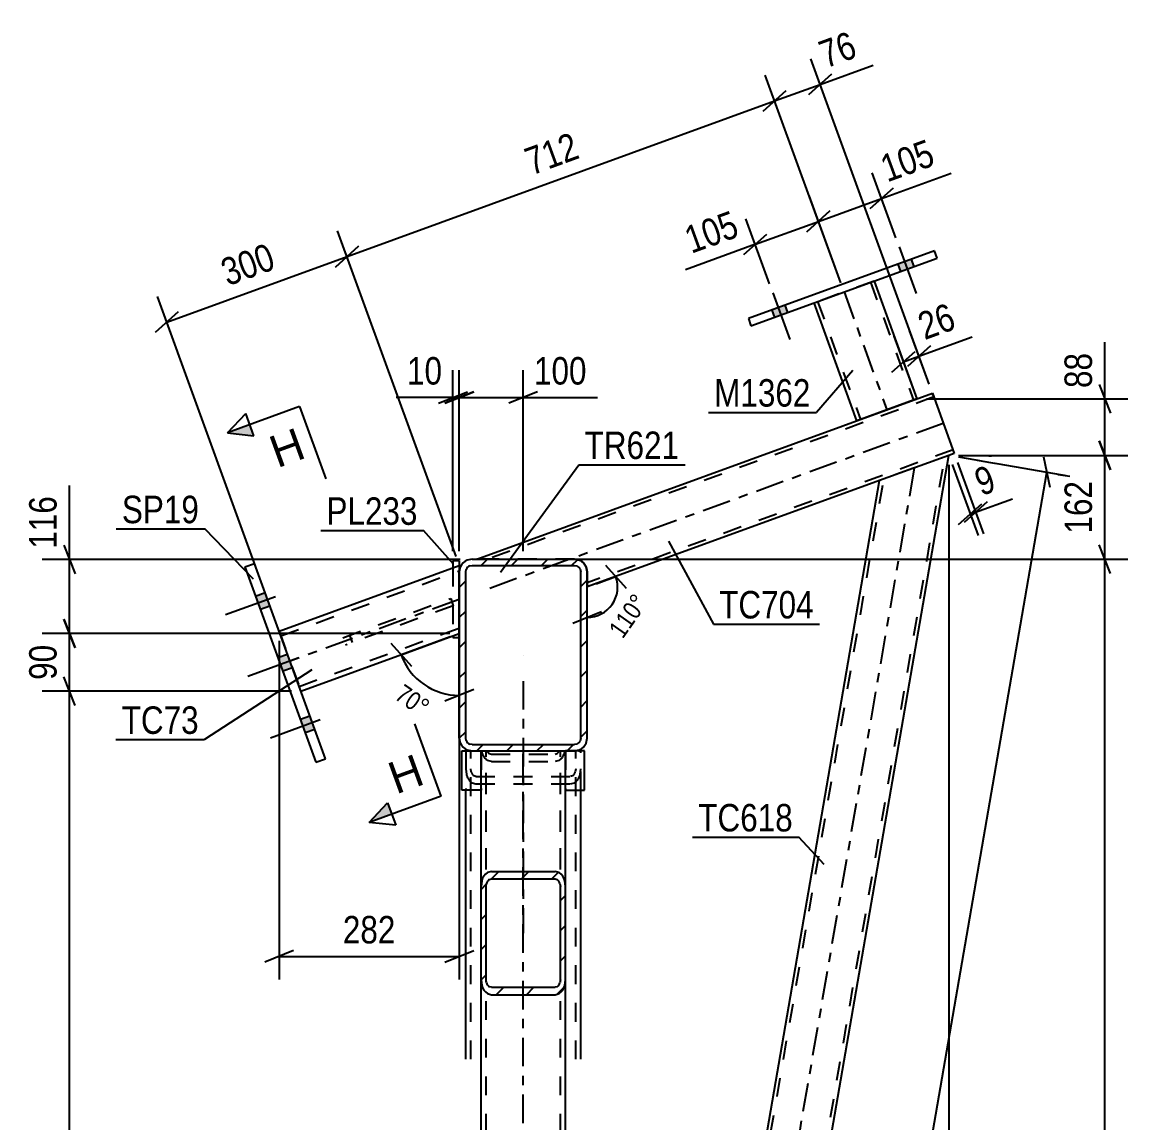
# Model space of a CAD drawing. Header units: millimetres. Extents: x 0 to 1189, y 0 to 841.
# Drawn here: x 164 to 279.3, y 239.1 to 353.8 of the extents above; entities that cross this region are included whole.
import ezdxf

# ---------------------------------------------------------------- set-up
doc = ezdxf.new("R2010")
doc.units = ezdxf.units.MM
doc.linetypes.add('DXK_LINE_DOT2', pattern=[3.9198, 1.9599, -1.9599])
doc.linetypes.add('DXK_LINE_DOT3', pattern=[5.9187, 2.979, -0.9799, 0.9799, -0.9799])
doc.styles.add('Arial', font='ARIAL.TTF', dxfattribs={"height": 0.2})
doc.styles.add('Arial Narrow', font='ARIALN.TTF', dxfattribs={"height": 0.2})

# ---------------------------------------------------------------- blocks, each defined once
blk = doc.blocks.new('Part-814734972-2650 - 2442')
at = {"color": 7, "linetype": 'DXK_LINE_DOT2'}
for p, q in [((211.82, 277.84), (220.62, 277.84)), ((211.82, 253.99), (211.82, 277.84)), ((212.35, 85.17), (212.35, 277.84)), ((220.09, 85.17), (220.09, 277.84)), ((220.62, 253.99), (220.62, 277.84)), ((220.62, 85.17), (220.62, 112.48)), ((211.82, 85.17), (211.82, 109.03)), ((211.82, 85.17), (220.62, 85.17))]:
    blk.add_line(p, q, dxfattribs=at)
at = {"color": 7, "linetype": 'DXK_LINE_DOT3'}
blk.add_line((216.22, 85.17), (216.22, 277.84), dxfattribs=at)
at = {"color": 2, "linetype": 'Continuous'}
for p, q in [((211.82, 109.03), (211.82, 253.99)), ((220.62, 112.48), (220.62, 253.99))]:
    blk.add_line(p, q, dxfattribs=at)
blk = doc.blocks.new('Part-814734972-2527 - 2442')
at = {"color": 2, "linetype": 'Continuous'}
for p, q in [((187.19, 297.02), (188.19, 297.38)), ((187.19, 297.02), (194.6, 276.66)), ((195.6, 277.02), (188.19, 297.38)), ((194.6, 276.66), (195.6, 277.02))]:
    blk.add_line(p, q, dxfattribs=at)
blk = doc.blocks.new('Part-814734972-9798 - 2442')
at = {"color": 2, "linetype": 'Continuous'}
for p, q in [((209.55, 297.66), (208.89, 297.66)), ((208.89, 297.66), (208.89, 296.93)), ((209.55, 297.66), (209.55, 297.18)), ((208.89, 289.84), (208.89, 289.66)), ((208.89, 289.66), (209.55, 289.66))]:
    blk.add_line(p, q, dxfattribs=at)
at = {"color": 7, "linetype": 'DXK_LINE_DOT2'}
for p, q in [((208.89, 296.93), (208.89, 289.84)), ((209.55, 297.18), (209.55, 289.66))]:
    blk.add_line(p, q, dxfattribs=at)
blk = doc.blocks.new('Part-814734972-2446 - 2442')
at = {"color": 7, "linetype": 'DXK_LINE_DOT2'}
for p, q in [((210.22, 277.84), (222.22, 277.84)), ((210.22, 277.84), (210.22, 273.74)), ((210.75, 245.7), (210.75, 277.84)), ((221.69, 245.7), (221.69, 277.84)), ((222.22, 273.74), (222.22, 277.84)), ((210.22, 275.96), (210.3, 275.37)), ((210.79, 275.66), (210.75, 275.96)), ((221.69, 275.96), (221.64, 275.66)), ((222.14, 275.37), (222.22, 275.96)), ((210.88, 274.52), (211.29, 274.4)), ((211.29, 275.18), (211.08, 275.24)), ((211.29, 275.18), (221.15, 275.18)), ((221.36, 275.24), (221.15, 275.18)), ((221.15, 274.4), (221.56, 274.52)), ((211.29, 274.4), (221.15, 274.4))]:
    blk.add_line(p, q, dxfattribs=at)
at = {"color": 2, "linetype": 'Continuous'}
for p, q in [((210.22, 245.7), (210.22, 273.74)), ((222.22, 245.7), (222.22, 273.74))]:
    blk.add_line(p, q, dxfattribs=at)
at = {"color": 7, "linetype": 'DXK_LINE_DOT2'}
for centre, radius, start, end in [((211.48, 275.83), 0.709, 193.2949, 235.5336), ((220.96, 275.83), 0.709, 304.4664, 346.7051), ((211.68, 275.69), 1.42, 193.2949, 235.5336), ((220.76, 275.69), 1.42, 304.4664, 346.7051)]:
    blk.add_arc(centre, radius, start, end, dxfattribs=at)
blk = doc.blocks.new('Part-814734972-2476 - 2442')
at = {"color": 2, "linetype": 'Continuous'}
for p, q in [((190.76, 290.33), (209.55, 297.18)), ((209.55, 297.18), (209.55, 296.51)), ((193.04, 284.07), (209.55, 290.08))]:
    blk.add_line(p, q, dxfattribs=at)
at = {"color": 7, "linetype": 'DXK_LINE_DOT2'}
for p, q in [((190.94, 289.83), (209.55, 296.61)), ((209.55, 296.51), (209.55, 290.08)), ((192.86, 284.57), (209.55, 290.65)), ((190.76, 290.33), (193.04, 284.07))]:
    blk.add_line(p, q, dxfattribs=at)
at = {"color": 7, "linetype": 'DXK_LINE_DOT3'}
blk.add_line((209.55, 293.63), (191.9, 287.2), dxfattribs=at)
blk = doc.blocks.new('Part-814734972-2522 - 2442')
at = {"linetype": 'Continuous'}
h = blk.add_hatch(dxfattribs=at)
h.set_pattern_fill('', scale=0.7, style=0, pattern_type=0)
h.set_pattern_definition([(45, (211.8188, 253.9862), (-1.57154, 1.57154), [])])
h.paths.add_polyline_path([(211.82, 263.72), (211.82, 253.99), (211.9, 253.39), (212.13, 252.89), (212.48, 252.55), (212.89, 252.43), (219.55, 252.43), (219.96, 252.55), (220.31, 252.89), (220.54, 253.39), (220.62, 253.99), (220.62, 263.72), (220.54, 264.31), (220.31, 264.82), (219.96, 265.16), (219.55, 265.27), (212.89, 265.27), (212.48, 265.16), (212.13, 264.82), (211.9, 264.31)])
h.paths.add_polyline_path([(212.51, 264.27), (212.68, 264.44), (212.89, 264.5), (219.55, 264.5), (219.76, 264.44), (219.93, 264.27), (220.04, 264.02), (220.09, 263.72), (220.09, 253.99), (220.04, 253.69), (219.93, 253.44), (219.76, 253.27), (219.55, 253.21), (212.89, 253.21), (212.68, 253.27), (212.51, 253.44), (212.39, 253.69), (212.35, 253.99), (212.35, 263.72), (212.39, 264.02)])
at = {"color": 7, "linetype": 'DXK_LINE_DOT3'}
blk.add_line((216.22, 285.13), (216.22, 258.85), dxfattribs=at)
at = {"color": 2, "linetype": 'Continuous'}
for p, q in [((211.82, 263.72), (211.82, 277.84)), ((220.62, 263.72), (220.62, 277.84)), ((212.89, 265.27), (212.48, 265.16)), ((212.89, 265.27), (219.55, 265.27)), ((219.96, 265.16), (219.55, 265.27)), ((211.9, 264.31), (211.82, 263.72)), ((212.68, 264.44), (212.89, 264.5)), ((212.89, 264.5), (219.55, 264.5)), ((219.55, 264.5), (219.76, 264.44)), ((220.62, 263.72), (220.54, 264.31)), ((211.82, 253.99), (211.82, 263.72)), ((212.35, 263.72), (212.39, 264.02)), ((212.35, 253.99), (212.35, 263.72)), ((220.04, 264.02), (220.09, 263.72)), ((220.09, 253.99), (220.09, 263.72)), ((220.62, 253.99), (220.62, 263.72)), ((211.82, 253.99), (211.9, 253.39)), ((212.39, 253.69), (212.35, 253.99)), ((220.09, 253.99), (220.04, 253.69)), ((220.54, 253.39), (220.62, 253.99)), ((212.48, 252.55), (212.89, 252.43)), ((212.89, 253.21), (212.68, 253.27)), ((212.89, 253.21), (219.55, 253.21)), ((219.76, 253.27), (219.55, 253.21)), ((219.55, 252.43), (219.96, 252.55)), ((212.89, 252.43), (219.55, 252.43))]:
    blk.add_line(p, q, dxfattribs=at)
at = {"color": 7, "linetype": 'DXK_LINE_DOT2'}
for p, q in [((211.82, 277.84), (220.62, 277.84)), ((211.9, 277.7), (211.88, 277.84)), ((212.35, 253.99), (212.35, 277.84)), ((212.47, 277.84), (212.51, 277.75)), ((212.89, 276.74), (212.48, 276.86)), ((212.51, 277.75), (212.68, 277.58)), ((212.68, 277.58), (212.89, 277.52)), ((212.89, 277.52), (219.55, 277.52)), ((212.89, 276.74), (219.55, 276.74)), ((219.55, 277.52), (219.76, 277.58)), ((219.96, 276.86), (219.55, 276.74)), ((219.76, 277.58), (219.93, 277.75)), ((219.93, 277.75), (219.97, 277.84)), ((220.09, 253.99), (220.09, 277.84)), ((220.56, 277.84), (220.54, 277.7)), ((211.82, 253.99), (211.82, 263.72)), ((220.62, 253.99), (220.62, 263.72))]:
    blk.add_line(p, q, dxfattribs=at)
for centre, start, end in [((213.28, 278.03), 193.2949, 235.5336), ((219.16, 278.03), 304.4664, 346.7051)]:
    blk.add_arc(centre, 1.42, start, end, dxfattribs=at)
at = {"color": 2, "linetype": 'Continuous'}
for centre, radius, start, end in [((213.28, 263.99), 1.42, 124.4664, 166.7051), ((213.08, 263.85), 0.709, 124.4664, 166.7051), ((219.36, 263.85), 0.709, 13.2949, 55.5336), ((219.16, 263.99), 1.42, 13.2949, 55.5336), ((213.08, 253.85), 0.709, 193.2949, 235.5336), ((219.36, 253.85), 0.709, 304.4664, 346.7051), ((213.28, 253.72), 1.42, 193.2949, 235.5336), ((219.16, 253.72), 1.42, 304.4664, 346.7051)]:
    blk.add_arc(centre, radius, start, end, dxfattribs=at)
blk = doc.blocks.new('Part-814734972-2532 - 2442')
at = {"color": 2, "linetype": 'Continuous'}
for p, q in [((211.38, 297.84), (258.88, 315.12)), ((258.88, 315.12), (261.16, 308.85)), ((261.16, 308.85), (260.6, 308.65)), ((253.38, 306.02), (222.89, 294.93))]:
    blk.add_line(p, q, dxfattribs=at)
at = {"color": 7, "linetype": 'DXK_LINE_DOT2'}
for p, q in [((258.96, 314.9), (258.88, 315.12)), ((259.02, 314.74), (212.55, 297.84)), ((261.03, 309.23), (222.89, 295.36)), ((260.6, 308.65), (253.38, 306.02)), ((211.56, 297.84), (211.38, 297.84)), ((221.55, 297.84), (211.56, 297.84)), ((221.55, 297.84), (222.06, 297.74)), ((222.06, 297.74), (221.55, 297.84)), ((221.55, 297.84), (222.06, 297.74)), ((222.06, 297.74), (221.55, 297.84)), ((222.78, 297.02), (222.89, 296.51)), ((222.89, 296.51), (222.78, 297.02)), ((222.78, 297.02), (222.89, 296.51)), ((222.89, 296.51), (222.78, 297.02)), ((222.89, 296.51), (222.89, 294.93))]:
    blk.add_line(p, q, dxfattribs=at)
at = {"color": 7, "linetype": 'DXK_LINE_DOT3'}
blk.add_line((260.02, 311.98), (212.52, 294.71), dxfattribs=at)
at = {"color": 7, "linetype": 'DXK_LINE_DOT2'}
blk.add_arc((221.55, 296.51), 1.33, 22.5, 67.5, dxfattribs=at)
blk.add_arc((221.55, 296.51), 1.33, 22.5, 67.5, dxfattribs=at)
blk.add_arc((221.55, 296.51), 1.33, 22.5, 67.5, dxfattribs=at)
blk.add_arc((221.55, 296.51), 1.33, 22.5, 67.5, dxfattribs=at)
blk = doc.blocks.new('Part-814734972-2666 - 2442')
at = {"color": 7, "linetype": 'DXK_LINE_DOT2'}
for p, q in [((252.8, 326.82), (246.54, 324.54)), ((252.43, 326.69), (256.9, 314.4)), ((252.8, 326.82), (252.8, 326.82)), ((252.8, 326.82), (252.8, 326.82)), ((246.54, 324.54), (246.54, 324.54)), ((246.54, 324.54), (246.54, 324.54)), ((246.91, 324.68), (251.38, 312.4)), ((256.87, 314.39), (256.81, 314.37)), ((256.81, 314.37), (256.87, 314.39)), ((256.87, 314.39), (256.9, 314.4)), ((256.9, 314.4), (256.87, 314.39))]:
    blk.add_line(p, q, dxfattribs=at)
at = {"color": 2, "linetype": 'Continuous'}
for p, q in [((252.8, 326.82), (257.27, 314.54)), ((251.01, 312.26), (246.54, 324.54)), ((257.27, 314.54), (251.01, 312.26))]:
    blk.add_line(p, q, dxfattribs=at)
at = {"color": 7, "linetype": 'DXK_LINE_DOT3'}
blk.add_line((249.67, 325.68), (254.14, 313.4), dxfattribs=at)
blk = doc.blocks.new('Part-814734972-2557 - 2442')
at = {"color": 2, "linetype": 'Continuous'}
for p, q in [((209.82, 277.84), (210.88, 277.84)), ((209.82, 273.74), (209.82, 277.84)), ((211.82, 273.74), (209.82, 273.74))]:
    blk.add_line(p, q, dxfattribs=at)
at = {"color": 7, "linetype": 'DXK_LINE_DOT2'}
for p, q in [((210.88, 277.84), (211.82, 277.84)), ((211.82, 277.84), (211.82, 273.74))]:
    blk.add_line(p, q, dxfattribs=at)
blk = doc.blocks.new('Bolt-814734972-2558 - 2442')
at = {"linetype": 'Continuous'}
for points in [[(256.67, 329.08), (255.29, 328.57), (255.56, 327.82), (256.94, 328.32)], [(243.51, 324.29), (242.13, 323.79), (242.41, 323.03), (243.78, 323.54)]]:
    blk.add_hatch(color=1, dxfattribs=at).paths.add_polyline_path(points)
at = {"color": 1, "linetype": 'Continuous'}
for p, q in [((255.41, 330.39), (257.18, 325.51)), ((256.67, 329.08), (256.94, 328.32)), ((255.29, 328.57), (255.56, 327.82)), ((242.25, 325.6), (244.03, 320.72)), ((243.51, 324.29), (243.78, 323.54)), ((242.13, 323.79), (242.41, 323.03))]:
    blk.add_line(p, q, dxfattribs=at)
blk = doc.blocks.new('Part-814734972-2623 - 2442')
at = {"linetype": 'Continuous'}
h = blk.add_hatch(dxfattribs=at)
h.set_pattern_fill('', scale=0.7, style=0, pattern_type=0)
h.set_pattern_definition([(45, (209.5522, 279.1745), (-1.57154, 1.57154), [])])
h.paths.add_polyline_path([(209.55, 296.51), (209.55, 279.17), (209.65, 278.66), (209.94, 278.23), (210.38, 277.94), (210.89, 277.84), (221.55, 277.84), (222.06, 277.94), (222.49, 278.23), (222.78, 278.66), (222.89, 279.17), (222.89, 296.51), (222.78, 297.02), (222.49, 297.45), (222.06, 297.74), (221.55, 297.84), (210.89, 297.84), (210.38, 297.74), (209.94, 297.45), (209.65, 297.02)])
h.paths.add_polyline_path([(210.41, 296.98), (210.63, 297.12), (210.89, 297.17), (221.55, 297.17), (221.81, 297.12), (222.02, 296.98), (222.17, 296.76), (222.22, 296.51), (222.22, 279.17), (222.17, 278.92), (222.02, 278.7), (221.81, 278.56), (221.55, 278.51), (210.89, 278.51), (210.63, 278.56), (210.41, 278.7), (210.27, 278.92), (210.22, 279.17), (210.22, 296.51), (210.27, 296.76)])
at = {"color": 2, "linetype": 'Continuous'}
for p, q in [((210.89, 297.84), (210.38, 297.74)), ((210.89, 297.84), (221.55, 297.84)), ((222.06, 297.74), (221.55, 297.84)), ((209.65, 297.02), (209.55, 296.51)), ((209.55, 279.17), (209.55, 296.51)), ((210.22, 296.51), (210.27, 296.76)), ((210.22, 279.17), (210.22, 296.51)), ((210.63, 297.12), (210.89, 297.17)), ((210.89, 297.17), (221.55, 297.17)), ((221.55, 297.17), (221.81, 297.12)), ((222.17, 296.76), (222.22, 296.51)), ((222.22, 279.17), (222.22, 296.51)), ((222.89, 296.51), (222.78, 297.02)), ((222.89, 279.17), (222.89, 296.51)), ((209.55, 279.17), (209.65, 278.66)), ((210.27, 278.92), (210.22, 279.17)), ((222.22, 279.17), (222.17, 278.92)), ((222.78, 278.66), (222.89, 279.17)), ((210.38, 277.94), (210.89, 277.84)), ((210.89, 278.51), (210.63, 278.56)), ((210.89, 278.51), (221.55, 278.51)), ((221.81, 278.56), (221.55, 278.51)), ((221.55, 277.84), (222.06, 277.94)), ((210.89, 277.84), (221.55, 277.84))]:
    blk.add_line(p, q, dxfattribs=at)
at = {"color": 7, "linetype": 'DXK_LINE_DOT3'}
blk.add_line((216.22, 287.84), (216.22, 287.84), dxfattribs=at)
at = {"color": 2, "linetype": 'Continuous'}
for centre, radius, start, end in [((210.89, 296.51), 1.33, 112.5, 157.5), ((221.55, 296.51), 1.33, 22.5, 67.5), ((210.89, 296.51), 0.667, 112.5, 157.5), ((221.55, 296.51), 0.667, 22.5, 67.5), ((210.89, 279.17), 1.33, 202.5, 247.5), ((210.89, 279.17), 0.667, 202.5, 247.5), ((221.55, 279.17), 0.667, 292.5, 337.5), ((221.55, 279.17), 1.33, 292.5, 337.5)]:
    blk.add_arc(centre, radius, start, end, dxfattribs=at)
blk = doc.blocks.new('Bolt-814734972-2635 - 2442')
at = {"linetype": 'Continuous'}
for points in [[(189.81, 292.93), (189.31, 294.31), (188.31, 293.95), (188.81, 292.57)], [(189.81, 292.93), (189.31, 294.31), (188.31, 293.95), (188.81, 292.57)], [(189.81, 292.93), (189.31, 294.31), (188.31, 293.95), (188.81, 292.57)], [(192.15, 286.51), (191.65, 287.89), (190.64, 287.53), (191.15, 286.15)], [(192.15, 286.51), (191.65, 287.89), (190.64, 287.53), (191.15, 286.15)], [(194.49, 280.09), (193.98, 281.47), (192.98, 281.11), (193.48, 279.73)], [(194.49, 280.09), (193.98, 281.47), (192.98, 281.11), (193.48, 279.73)], [(194.49, 280.09), (193.98, 281.47), (192.98, 281.11), (193.48, 279.73)]]:
    blk.add_hatch(color=1, dxfattribs=at).paths.add_polyline_path(points)
at = {"color": 1, "linetype": 'Continuous'}
for p, q in [((189.31, 294.31), (188.31, 293.95)), ((189.31, 294.31), (188.31, 293.95)), ((189.31, 294.31), (188.31, 293.95)), ((190.38, 293.92), (185.18, 292.03)), ((190.38, 293.92), (185.18, 292.03)), ((190.38, 293.92), (185.18, 292.03)), ((189.81, 292.93), (188.81, 292.57)), ((189.81, 292.93), (188.81, 292.57)), ((189.81, 292.93), (188.81, 292.57)), ((192.71, 287.5), (187.51, 285.61)), ((192.71, 287.5), (187.51, 285.61)), ((191.65, 287.89), (190.64, 287.53)), ((191.65, 287.89), (190.64, 287.53)), ((192.15, 286.51), (191.15, 286.15)), ((192.15, 286.51), (191.15, 286.15)), ((193.98, 281.47), (192.98, 281.11)), ((193.98, 281.47), (192.98, 281.11)), ((193.98, 281.47), (192.98, 281.11)), ((195.05, 281.08), (189.85, 279.19)), ((195.05, 281.08), (189.85, 279.19)), ((195.05, 281.08), (189.85, 279.19)), ((194.49, 280.09), (193.48, 279.73)), ((194.49, 280.09), (193.48, 279.73)), ((194.49, 280.09), (193.48, 279.73))]:
    blk.add_line(p, q, dxfattribs=at)
blk = doc.blocks.new('Part-814734972-2682 - 2442')
at = {"color": 7, "linetype": 'DXK_LINE_DOT2'}
for p, q in [((221.52, 85.17), (260.17, 308.49)), ((220.62, 114.36), (253.82, 306.18))]:
    blk.add_line(p, q, dxfattribs=at)
at = {"color": 2, "linetype": 'Continuous'}
for p, q in [((221.93, 85.17), (260.6, 308.65)), ((260.6, 308.65), (253.38, 306.02)), ((220.62, 116.7), (253.38, 306.02))]:
    blk.add_line(p, q, dxfattribs=at)
at = {"color": 7, "linetype": 'DXK_LINE_DOT3'}
blk.add_line((256.99, 307.34), (220.62, 97.16), dxfattribs=at)
blk = doc.blocks.new('Part-814734972-2693 - 2442')
at = {"color": 7, "linetype": 'DXK_LINE_DOT2'}
for p, q in [((197.41, 289.64), (208.65, 293.72)), ((208.92, 292.97), (197.69, 288.88)), ((208.65, 293.72), (208.92, 292.97)), ((198.41, 289.15), (198.14, 289.9))]:
    blk.add_line(p, q, dxfattribs=at)
blk = doc.blocks.new('Part-814734972-2705 - 2442')
at = {"color": 7, "linetype": 'DXK_LINE_DOT2'}
for p, q in [((221.55, 277.84), (220.62, 277.84)), ((220.62, 277.84), (220.62, 273.74))]:
    blk.add_line(p, q, dxfattribs=at)
at = {"color": 2, "linetype": 'Continuous'}
for p, q in [((222.62, 277.84), (221.55, 277.84)), ((222.62, 273.74), (222.62, 277.84)), ((220.62, 273.74), (222.62, 273.74))]:
    blk.add_line(p, q, dxfattribs=at)
blk = doc.blocks.new('Part-814734972-2709 - 2442')
at = {"color": 2, "linetype": 'Continuous'}
for p, q in [((259.11, 329.97), (239.69, 322.9)), ((259.38, 329.21), (259.11, 329.97)), ((239.96, 322.15), (259.38, 329.21)), ((239.69, 322.9), (239.96, 322.15))]:
    blk.add_line(p, q, dxfattribs=at)
blk = doc.blocks.new('Bolt-814734972-2713 - 2442')
at = {"linetype": 'Continuous'}
for points in [[(256.67, 329.08), (255.29, 328.57), (255.56, 327.82), (256.94, 328.32)], [(243.51, 324.29), (242.13, 323.79), (242.41, 323.03), (243.78, 323.54)]]:
    blk.add_hatch(color=1, dxfattribs=at).paths.add_polyline_path(points)
at = {"color": 1, "linetype": 'Continuous'}
for p, q in [((255.41, 330.39), (257.18, 325.51)), ((256.67, 329.08), (256.94, 328.32)), ((255.29, 328.57), (255.56, 327.82)), ((242.25, 325.6), (244.03, 320.72)), ((243.51, 324.29), (243.78, 323.54)), ((242.13, 323.79), (242.41, 323.03))]:
    blk.add_line(p, q, dxfattribs=at)
blk = doc.blocks.new('AngleDimension-814734972-2820 - 2442')
at = {"color": 7, "linetype": 'Continuous'}
for p, q in [((224.79, 297.22), (226.95, 294.81)), ((225.87, 296.02), (222.89, 294.93)), ((223.83, 295.27), (225.87, 296.02)), ((222.89, 291.76), (222.89, 294.93)), ((221.39, 291.16), (224.39, 292.36))]:
    blk.add_line(p, q, dxfattribs=at)
blk.add_arc((222.89, 294.93), 3.17, 270, 19.9856, dxfattribs=at)
at = {"color": 0}
blk.add_wipeout([(229.86, 293.42), (227.56, 295.03), (224.39, 290.5), (226.69, 288.9)], dxfattribs=at)
at = {"color": 3, "style": 'Arial Narrow'}
blk.add_text('110°', height=1.909, rotation=54.9925, dxfattribs=at).set_placement((226.59, 289.45))
blk = doc.blocks.new('StraightDimension-814734972-28054 - 2442')
at = {"color": 7, "linetype": 'Continuous'}
for p, q in [((208.89, 298.66), (208.89, 317.53)), ((209.55, 298.66), (209.55, 317.53)), ((207.39, 314.08), (210.39, 315.28)), ((211.05, 315.28), (208.05, 314.08)), ((208.89, 314.68), (202.98, 314.68)), ((208.89, 314.68), (202.98, 314.68)), ((208.89, 314.68), (209.55, 314.68))]:
    blk.add_line(p, q, dxfattribs=at)
at = {"color": 0}
blk.add_wipeout([(208.36, 315.43), (208.36, 319.63), (203.5, 319.63), (203.5, 315.43)], dxfattribs=at)
at = {"color": 3, "style": 'Arial Narrow'}
blk.add_text('10', height=2.863, dxfattribs=at).set_placement((204.1, 316.03))
blk = doc.blocks.new('StraightDimension-814734972-28008 - 2442')
at = {"color": 7, "linetype": 'Continuous'}
for p, q in [((258.54, 316.07), (246.19, 349.99)), ((249.33, 326.62), (241.45, 348.27)), ((248.37, 348.39), (245.96, 346.24)), ((242.43, 345.59), (247.17, 347.31)), ((241.22, 344.51), (243.63, 346.67))]:
    blk.add_line(p, q, dxfattribs=at)
at = {"color": 0}
blk.add_wipeout([(251.97, 349.86), (250.53, 353.81), (245.97, 352.14), (247.4, 348.2)], dxfattribs=at)
at = {"color": 7, "linetype": 'Continuous'}
blk.add_line((247.17, 347.31), (252.72, 349.33), dxfattribs=at)
blk.add_line((247.17, 347.31), (252.72, 349.33), dxfattribs=at)
at = {"color": 3, "style": 'Arial Narrow'}
blk.add_text('76', height=2.863, rotation=20.002, dxfattribs=at).set_placement((247.76, 348.97))
blk = doc.blocks.new('AngleDimension-814734972-2816 - 2442')
at = {"color": 7, "linetype": 'Continuous'}
for p, q in [((203.49, 287.87), (209.55, 290.08)), ((208.61, 289.74), (203.49, 287.87)), ((209.55, 283.63), (209.55, 290.08)), ((202.41, 289.08), (204.56, 286.67)), ((211.05, 284.23), (208.05, 283.03))]:
    blk.add_line(p, q, dxfattribs=at)
blk.add_arc((209.55, 290.08), 6.46, 200, 270, dxfattribs=at)
at = {"color": 0}
blk.add_wipeout([(205.66, 280.77), (207.27, 283.07), (203.74, 285.54), (202.14, 283.24)], dxfattribs=at)
at = {"color": 3, "style": 'Arial Narrow'}
blk.add_text('70°', height=1.909, rotation=-35.002, dxfattribs=at).set_placement((202.69, 283.34))
blk = doc.blocks.new('StraightDimension-814734972-28747 - 2442')
at = {"color": 7, "linetype": 'Continuous'}
for p, q in [((168.31, 291.58), (169.51, 288.58)), ((208.55, 290.08), (166.06, 290.08)), ((168.91, 284.07), (168.91, 290.08)), ((169.51, 282.57), (168.31, 285.57)), ((192.04, 284.07), (166.06, 284.07))]:
    blk.add_line(p, q, dxfattribs=at)
at = {"color": 0}
blk.add_wipeout([(168.16, 289.5), (163.96, 289.5), (163.96, 284.65), (168.16, 284.65)], dxfattribs=at)
at = {"color": 3, "style": 'Arial Narrow'}
blk.add_text('90', height=2.863, rotation=90.0002, dxfattribs=at).set_placement((167.56, 285.25))
blk = doc.blocks.new('StraightDimension-814734972-28029 - 2442')
at = {"color": 7, "linetype": 'Continuous'}
for p, q in [((256.93, 315.48), (254.89, 321.09)), ((258.54, 316.07), (256.5, 321.67)), ((254.66, 317.33), (257.07, 319.49)), ((258.68, 320.07), (256.27, 317.92)), ((255.87, 318.41), (257.47, 318.99))]:
    blk.add_line(p, q, dxfattribs=at)
at = {"color": 0}
blk.add_wipeout([(262.27, 321.54), (260.84, 325.49), (256.27, 323.82), (257.71, 319.88)], dxfattribs=at)
at = {"color": 7, "linetype": 'Continuous'}
blk.add_line((257.47, 318.99), (263.02, 321.01), dxfattribs=at)
blk.add_line((257.47, 318.99), (263.02, 321.01), dxfattribs=at)
at = {"color": 3, "style": 'Arial Narrow'}
blk.add_text('26', height=2.863, rotation=20.002, dxfattribs=at).set_placement((258.07, 320.65))
blk = doc.blocks.new('StraightDimension-814734972-2824 - 2442')
at = {"color": 7, "linetype": 'Continuous'}
for p, q in [((209.55, 296.18), (209.55, 254.03)), ((190.76, 289.33), (190.76, 254.03)), ((192.26, 257.03), (189.26, 255.83)), ((190.76, 256.43), (209.55, 256.43)), ((208.05, 255.83), (211.05, 257.03))]:
    blk.add_line(p, q, dxfattribs=at)
at = {"color": 0}
blk.add_wipeout([(203.5, 257.18), (203.5, 261.38), (196.81, 261.38), (196.81, 257.18)], dxfattribs=at)
at = {"color": 3, "style": 'Arial Narrow'}
blk.add_text('282', height=2.863, dxfattribs=at).set_placement((197.41, 257.78))
blk = doc.blocks.new('StraightDimension-814734972-27988 - 2442')
at = {"color": 7, "linetype": 'Continuous'}
for p, q in [((255.06, 331.33), (252.6, 338.11)), ((249.33, 326.62), (246.02, 335.72)), ((254.78, 336.51), (252.37, 334.36)), ((246.99, 333.04), (253.57, 335.43)), ((245.79, 331.96), (248.2, 334.12))]:
    blk.add_line(p, q, dxfattribs=at)
at = {"color": 0}
blk.add_wipeout([(260.09, 338.6), (258.65, 342.55), (252.37, 340.26), (253.81, 336.32)], dxfattribs=at)
at = {"color": 7, "linetype": 'Continuous'}
blk.add_line((253.57, 335.43), (260.84, 338.08), dxfattribs=at)
blk.add_line((253.57, 335.43), (260.84, 338.08), dxfattribs=at)
at = {"color": 3, "style": 'Arial Narrow'}
blk.add_text('105', height=2.863, rotation=20.002, dxfattribs=at).set_placement((254.17, 337.09))
blk = doc.blocks.new('StraightDimension-814734972-28053 - 2442')
at = {"color": 7, "linetype": 'Continuous'}
for p, q in [((209.55, 298.66), (209.55, 317.53)), ((216.22, 298.66), (216.22, 317.53)), ((208.05, 314.08), (211.05, 315.28)), ((217.72, 315.28), (214.72, 314.08)), ((209.55, 314.68), (216.22, 314.68)), ((216.22, 314.68), (223.95, 314.68)), ((216.22, 314.68), (223.95, 314.68))]:
    blk.add_line(p, q, dxfattribs=at)
at = {"color": 0}
blk.add_wipeout([(223.43, 315.43), (223.43, 319.63), (216.74, 319.63), (216.74, 315.43)], dxfattribs=at)
at = {"color": 3, "style": 'Arial Narrow'}
blk.add_text('100', height=2.863, dxfattribs=at).set_placement((217.34, 316.03))
blk = doc.blocks.new('StraightDimension-814734972-27989 - 2442')
at = {"color": 7, "linetype": 'Continuous'}
for p, q in [((249.33, 326.62), (246.02, 335.72)), ((241.91, 326.54), (239.44, 333.32)), ((248.2, 334.12), (245.79, 331.96)), ((240.42, 330.65), (246.99, 333.04)), ((239.21, 329.57), (241.62, 331.72))]:
    blk.add_line(p, q, dxfattribs=at)
at = {"color": 0}
blk.add_wipeout([(239.67, 331.17), (238.23, 335.12), (231.95, 332.83), (233.38, 328.88)], dxfattribs=at)
at = {"color": 7, "linetype": 'Continuous'}
blk.add_line((240.42, 330.65), (233.15, 328), dxfattribs=at)
blk.add_line((240.42, 330.65), (233.15, 328), dxfattribs=at)
at = {"color": 3, "style": 'Arial Narrow'}
blk.add_text('105', height=2.863, rotation=20.002, dxfattribs=at).set_placement((233.74, 329.65))
blk = doc.blocks.new('StraightDimension-814734972-28009 - 2442')
at = {"color": 7, "linetype": 'Continuous'}
for p, q in [((249.33, 326.62), (241.45, 348.27)), ((241.22, 344.51), (243.63, 346.67)), ((197.84, 329.36), (242.43, 345.59)), ((209.21, 298.12), (196.86, 332.04)), ((199.04, 330.44), (196.63, 328.28))]:
    blk.add_line(p, q, dxfattribs=at)
at = {"color": 0}
blk.add_wipeout([(223.02, 339.32), (221.58, 343.27), (215.3, 340.98), (216.73, 337.04)], dxfattribs=at)
at = {"color": 3, "style": 'Arial Narrow'}
blk.add_text('712', height=2.863, rotation=20.002, dxfattribs=at).set_placement((217.09, 337.81))
blk = doc.blocks.new('StraightDimension-814734972-28010 - 2442')
at = {"color": 7, "linetype": 'Continuous'}
for p, q in [((209.21, 298.12), (196.86, 332.04)), ((196.63, 328.28), (199.04, 330.44)), ((179.04, 322.52), (197.84, 329.36)), ((190.42, 291.27), (178.07, 325.2)), ((180.25, 323.6), (177.84, 321.44))]:
    blk.add_line(p, q, dxfattribs=at)
at = {"color": 0}
blk.add_wipeout([(191.32, 327.79), (189.89, 331.73), (183.61, 329.45), (185.04, 325.5)], dxfattribs=at)
at = {"color": 3, "style": 'Arial Narrow'}
blk.add_text('300', height=2.863, rotation=20.002, dxfattribs=at).set_placement((185.4, 326.27))
blk = doc.blocks.new('StraightDimension-814734972-28746 - 2442')
at = {"color": 7, "linetype": 'Continuous'}
for p, q in [((168.91, 297.79), (168.91, 305.52)), ((168.91, 297.79), (168.91, 305.52)), ((168.31, 299.29), (169.51, 296.29)), ((209.63, 297.79), (166.06, 297.79)), ((168.91, 290.08), (168.91, 297.79)), ((169.51, 288.58), (168.31, 291.58)), ((208.55, 290.08), (166.06, 290.08))]:
    blk.add_line(p, q, dxfattribs=at)
at = {"color": 0}
blk.add_wipeout([(168.16, 305), (163.96, 305), (163.96, 298.32), (168.16, 298.32)], dxfattribs=at)
at = {"color": 3, "style": 'Arial Narrow'}
blk.add_text('116', height=2.863, rotation=90.0002, dxfattribs=at).set_placement((167.56, 298.92))
blk = doc.blocks.new('StraightDimension-814734972-28748 - 2442')
at = {"color": 7, "linetype": 'Continuous'}
for p, q in [((169.51, 282.57), (168.31, 285.57)), ((192.04, 284.07), (166.06, 284.07)), ((168.91, 75.08), (168.91, 284.07))]:
    blk.add_line(p, q, dxfattribs=at)
blk = doc.blocks.new('StraightDimension-814734972-33993 - 2442')
at = {"color": 7, "linetype": 'Continuous'}
for p, q in [((277.47, 296.34), (276.27, 299.34)), ((217.22, 297.84), (279.27, 297.84)), ((276.87, 85.17), (276.87, 297.84))]:
    blk.add_line(p, q, dxfattribs=at)
blk = doc.blocks.new('StraightDimension-814734972-28789 - 2442')
at = {"color": 7, "linetype": 'Continuous'}
for p, q in [((261.51, 307.91), (264.21, 300.48)), ((260.94, 307.71), (263.65, 300.28)), ((261.62, 301.46), (264.03, 303.61)), ((264.59, 303.82), (262.18, 301.66)), ((262.83, 302.53), (263.39, 302.74))]:
    blk.add_line(p, q, dxfattribs=at)
at = {"color": 0}
blk.add_wipeout([(266.47, 304.66), (265.03, 308.6), (262.19, 307.57), (263.62, 303.62)], dxfattribs=at)
at = {"color": 7, "linetype": 'Continuous'}
blk.add_line((263.39, 302.74), (267.22, 304.13), dxfattribs=at)
blk.add_line((263.39, 302.74), (267.22, 304.13), dxfattribs=at)
at = {"color": 3, "style": 'Arial Narrow'}
blk.add_text('9', height=2.86, rotation=19.9848, dxfattribs=at).set_placement((263.98, 304.39))
blk = doc.blocks.new('StraightDimension-814734972-33991 - 2442')
at = {"color": 7, "linetype": 'Continuous'}
for p, q in [((276.87, 314.54), (276.87, 320.45)), ((276.87, 314.54), (276.87, 320.45)), ((276.27, 316.04), (277.47, 313.04)), ((258.27, 314.54), (279.27, 314.54)), ((276.87, 308.65), (276.87, 314.54)), ((277.47, 307.15), (276.27, 310.15)), ((261.6, 308.65), (279.27, 308.65))]:
    blk.add_line(p, q, dxfattribs=at)
at = {"color": 0}
blk.add_wipeout([(276.12, 319.92), (271.92, 319.92), (271.92, 315.07), (276.12, 315.07)], dxfattribs=at)
at = {"color": 3, "style": 'Arial Narrow'}
blk.add_text('88', height=2.863, rotation=90.0002, dxfattribs=at).set_placement((275.52, 315.67))
blk = doc.blocks.new('StraightDimension-814734972-33992 - 2442')
at = {"color": 7, "linetype": 'Continuous'}
for p, q in [((276.27, 310.15), (277.47, 307.15)), ((261.6, 308.65), (279.27, 308.65)), ((276.87, 297.84), (276.87, 308.65)), ((277.47, 296.34), (276.27, 299.34)), ((217.22, 297.84), (279.27, 297.84))]:
    blk.add_line(p, q, dxfattribs=at)
at = {"color": 0}
blk.add_wipeout([(276.12, 306.59), (271.92, 306.59), (271.92, 299.9), (276.12, 299.9)], dxfattribs=at)
at = {"color": 3, "style": 'Arial Narrow'}
blk.add_text('162', height=2.863, rotation=90.0002, dxfattribs=at).set_placement((275.52, 300.5))
blk = doc.blocks.new('StraightDimension-814734972-36624 - 2442')
at = {"color": 7, "linetype": 'Continuous'}
blk.add_line((260.6, 307.65), (260.6, 37.42), dxfattribs=at)
blk = doc.blocks.new('StraightDimension-814734972-38027 - 2442')
at = {"color": 7, "linetype": 'Continuous'}
for p, q in [((261.59, 308.48), (273.2, 306.47)), ((271.17, 305.3), (270.5, 308.46)), ((232.16, 83.4), (270.83, 306.88))]:
    blk.add_line(p, q, dxfattribs=at)
blk = doc.blocks.new('Mark-814734972-2528 - 2442')
at = {"color": 30, "linetype": 'Continuous'}
for p, q in [((231.35, 299.72), (236.05, 291.05)), ((236.05, 291.05), (247.11, 291.05))]:
    blk.add_line(p, q, dxfattribs=at)
at = {"color": 0}
blk.add_wipeout([(246.51, 291.65), (246.51, 294.65), (236.65, 294.65), (236.65, 291.65)], dxfattribs=at)
blk.add_wipeout([(246.51, 291.65), (246.51, 294.65), (236.65, 294.65), (236.65, 291.65)], dxfattribs=at)
at = {"color": 3, "style": 'Arial Narrow'}
blk.add_text('TC704', height=2.863, dxfattribs=at).set_placement((236.65, 291.65))
blk = doc.blocks.new('Mark-814734972-2472 - 2442')
at = {"color": 30, "linetype": 'Continuous'}
for p in [(194.19, 286.28), (173.75, 279.02)]:
    blk.add_line(p, (182.99, 279.02), dxfattribs=at)
at = {"color": 0}
blk.add_wipeout([(182.39, 279.62), (182.39, 282.62), (174.35, 282.62), (174.35, 279.62)], dxfattribs=at)
blk.add_wipeout([(182.39, 279.62), (182.39, 282.62), (174.35, 282.62), (174.35, 279.62)], dxfattribs=at)
at = {"color": 3, "style": 'Arial Narrow'}
blk.add_text('TC73', height=2.863, dxfattribs=at).set_placement((174.35, 279.62))
blk = doc.blocks.new('Mark-814734972-2662 - 2442')
at = {"color": 30, "linetype": 'Continuous'}
for p in [(250.58, 317.49), (235.53, 313.13)]:
    blk.add_line(p, (246.78, 313.13), dxfattribs=at)
at = {"color": 0}
blk.add_wipeout([(246.18, 313.73), (246.18, 316.73), (236.13, 316.73), (236.13, 313.73)], dxfattribs=at)
blk.add_wipeout([(246.18, 313.73), (246.18, 316.73), (236.13, 316.73), (236.13, 313.73)], dxfattribs=at)
at = {"color": 3, "style": 'Arial Narrow'}
blk.add_text('M1362', height=2.863, dxfattribs=at).set_placement((236.13, 313.73))
blk = doc.blocks.new('Mark-814734972-2523 - 2442')
at = {"color": 30, "linetype": 'Continuous'}
for p in [(173.77, 300.98), (188.08, 295.76)]:
    blk.add_line(p, (183.01, 300.98), dxfattribs=at)
at = {"color": 0}
blk.add_wipeout([(182.41, 301.58), (182.41, 304.58), (174.37, 304.58), (174.37, 301.58)], dxfattribs=at)
blk.add_wipeout([(182.41, 301.58), (182.41, 304.58), (174.37, 304.58), (174.37, 301.58)], dxfattribs=at)
at = {"color": 3, "style": 'Arial Narrow'}
blk.add_text('SP19', height=2.863, dxfattribs=at).set_placement((174.37, 301.58))
blk = doc.blocks.new('Mark-814734972-2678 - 2442')
at = {"color": 30, "linetype": 'Continuous'}
for p in [(233.87, 268.85), (247.61, 266.02)]:
    blk.add_line(p, (244.94, 268.85), dxfattribs=at)
at = {"color": 0}
blk.add_wipeout([(244.34, 269.45), (244.34, 272.45), (234.47, 272.45), (234.47, 269.45)], dxfattribs=at)
blk.add_wipeout([(244.34, 269.45), (244.34, 272.45), (234.47, 272.45), (234.47, 269.45)], dxfattribs=at)
at = {"color": 3, "style": 'Arial Narrow'}
blk.add_text('TC618', height=2.863, dxfattribs=at).set_placement((234.47, 269.45))
blk = doc.blocks.new('Mark-814734972-2619 - 2442')
at = {"color": 30, "linetype": 'Continuous'}
for p, q in [((213.85, 296.47), (222.02, 307.67)), ((222.02, 307.67), (233.09, 307.67))]:
    blk.add_line(p, q, dxfattribs=at)
at = {"color": 0}
blk.add_wipeout([(232.49, 308.27), (232.49, 311.27), (222.62, 311.27), (222.62, 308.27)], dxfattribs=at)
blk.add_wipeout([(232.49, 308.27), (232.49, 311.27), (222.62, 311.27), (222.62, 308.27)], dxfattribs=at)
at = {"color": 3, "style": 'Arial Narrow'}
blk.add_text('TR621', height=2.863, dxfattribs=at).set_placement((222.62, 308.27))
blk = doc.blocks.new('SectionMark-814734972-3104 - 2442')
at = {"linetype": 'Continuous'}
for points in [[(187.72, 311.85), (188.14, 310.67), (185.37, 310.99)], [(202.06, 272.43), (202.49, 271.26), (200.14, 270.4)]]:
    blk.add_hatch(color=6, dxfattribs=at).paths.add_polyline_path(points)
at = {"color": 6, "linetype": 'Continuous'}
for p, q in [((185.37, 310.99), (187.29, 313.02)), ((188.14, 310.67), (187.29, 313.02)), ((185.37, 310.99), (188.14, 310.67)), ((200.14, 270.4), (202.06, 272.43)), ((202.06, 272.43), (202.92, 270.09)), ((202.92, 270.09), (200.14, 270.4))]:
    blk.add_line(p, q, dxfattribs=at)
at = {"color": 0, "linetype": 'Continuous'}
for points in [[(193.74, 308.45), (192.54, 311.74), (189.38, 310.59), (190.57, 307.3)], [(206.12, 274.44), (204.92, 277.73), (201.76, 276.58), (202.95, 273.29)]]:
    blk.add_wipeout(points, dxfattribs=at)
at = {"color": 6, "linetype": 'Continuous'}
for p, q in [((192.88, 313.73), (185.37, 310.99)), ((192.88, 313.73), (195.62, 306.21)), ((207.66, 273.14), (204.92, 280.66)), ((207.66, 273.14), (200.14, 270.4))]:
    blk.add_line(p, q, dxfattribs=at)
at = {"color": 3, "linetype": 'Continuous', "style": 'Arial'}
for p in [(190.57, 307.3), (202.95, 273.29)]:
    blk.add_text('H', height=3.34, rotation=20.002, dxfattribs=at).set_placement(p)
blk = doc.blocks.new('Mark-814734972-33982 - 2442')
at = {"color": 30, "linetype": 'Continuous'}
for p in [(195.1, 300.81), (208.94, 297.3)]:
    blk.add_line(p, (205.8, 300.81), dxfattribs=at)
at = {"color": 0}
blk.add_wipeout([(205.2, 301.41), (205.2, 304.41), (195.7, 304.41), (195.7, 301.41)], dxfattribs=at)
blk.add_wipeout([(205.2, 301.41), (205.2, 304.41), (195.7, 304.41), (195.7, 301.41)], dxfattribs=at)
at = {"color": 3, "style": 'Arial Narrow'}
blk.add_text('PL233', height=2.863, dxfattribs=at).set_placement((195.7, 301.41))

msp = doc.modelspace()

# ---------------------------------------------------------------- block references
for name in ['Part-814734972-2709 - 2442', 'Bolt-814734972-2558 - 2442', 'Bolt-814734972-2713 - 2442', 'Part-814734972-2666 - 2442', 'Part-814734972-2532 - 2442', 'Part-814734972-2682 - 2442', 'Part-814734972-9798 - 2442', 'Part-814734972-2623 - 2442', 'Part-814734972-2527 - 2442', 'Part-814734972-2476 - 2442', 'Bolt-814734972-2635 - 2442', 'Part-814734972-2693 - 2442', 'Part-814734972-2522 - 2442', 'Part-814734972-2557 - 2442', 'Part-814734972-2446 - 2442', 'Part-814734972-2650 - 2442', 'Part-814734972-2705 - 2442']:
    msp.add_blockref(name, (0, 0))

# ---------------------------------------------------------------- next in the draw order: block references
for name in ['StraightDimension-814734972-28008 - 2442', 'StraightDimension-814734972-28054 - 2442', 'StraightDimension-814734972-28789 - 2442', 'AngleDimension-814734972-2820 - 2442', 'AngleDimension-814734972-2816 - 2442']:
    msp.add_blockref(name, (0, 0))

# ---------------------------------------------------------------- next in the draw order: block references
for name in ['StraightDimension-814734972-27988 - 2442', 'StraightDimension-814734972-28029 - 2442', 'StraightDimension-814734972-28053 - 2442', 'StraightDimension-814734972-28747 - 2442']:
    msp.add_blockref(name, (0, 0))

# ---------------------------------------------------------------- next in the draw order: block references
for name in ['StraightDimension-814734972-27989 - 2442', 'StraightDimension-814734972-33991 - 2442', 'StraightDimension-814734972-2824 - 2442']:
    msp.add_blockref(name, (0, 0))

# ---------------------------------------------------------------- next in the draw order: block references
for name in ['StraightDimension-814734972-28009 - 2442', 'StraightDimension-814734972-28748 - 2442']:
    msp.add_blockref(name, (0, 0))

# ---------------------------------------------------------------- next in the draw order: block references
for name in ['StraightDimension-814734972-28010 - 2442', 'Mark-814734972-2662 - 2442', 'StraightDimension-814734972-33993 - 2442', 'Mark-814734972-2472 - 2442']:
    msp.add_blockref(name, (0, 0))

# ---------------------------------------------------------------- next in the draw order: block references
for name in ['StraightDimension-814734972-33992 - 2442', 'StraightDimension-814734972-28746 - 2442']:
    msp.add_blockref(name, (0, 0))

# ---------------------------------------------------------------- next in the draw order: block references
for name in ['StraightDimension-814734972-36624 - 2442', 'Mark-814734972-2523 - 2442']:
    msp.add_blockref(name, (0, 0))

# ---------------------------------------------------------------- next in the draw order: block references
for name in ['SectionMark-814734972-3104 - 2442', 'StraightDimension-814734972-38027 - 2442']:
    msp.add_blockref(name, (0, 0))

# ---------------------------------------------------------------- next in the draw order: block references
for name in ['Mark-814734972-33982 - 2442', 'Mark-814734972-2528 - 2442', 'Mark-814734972-2678 - 2442']:
    msp.add_blockref(name, (0, 0))

# ---------------------------------------------------------------- next in the draw order: block references
msp.add_blockref('Mark-814734972-2619 - 2442', (0, 0))

doc.saveas('drawing.dxf')
